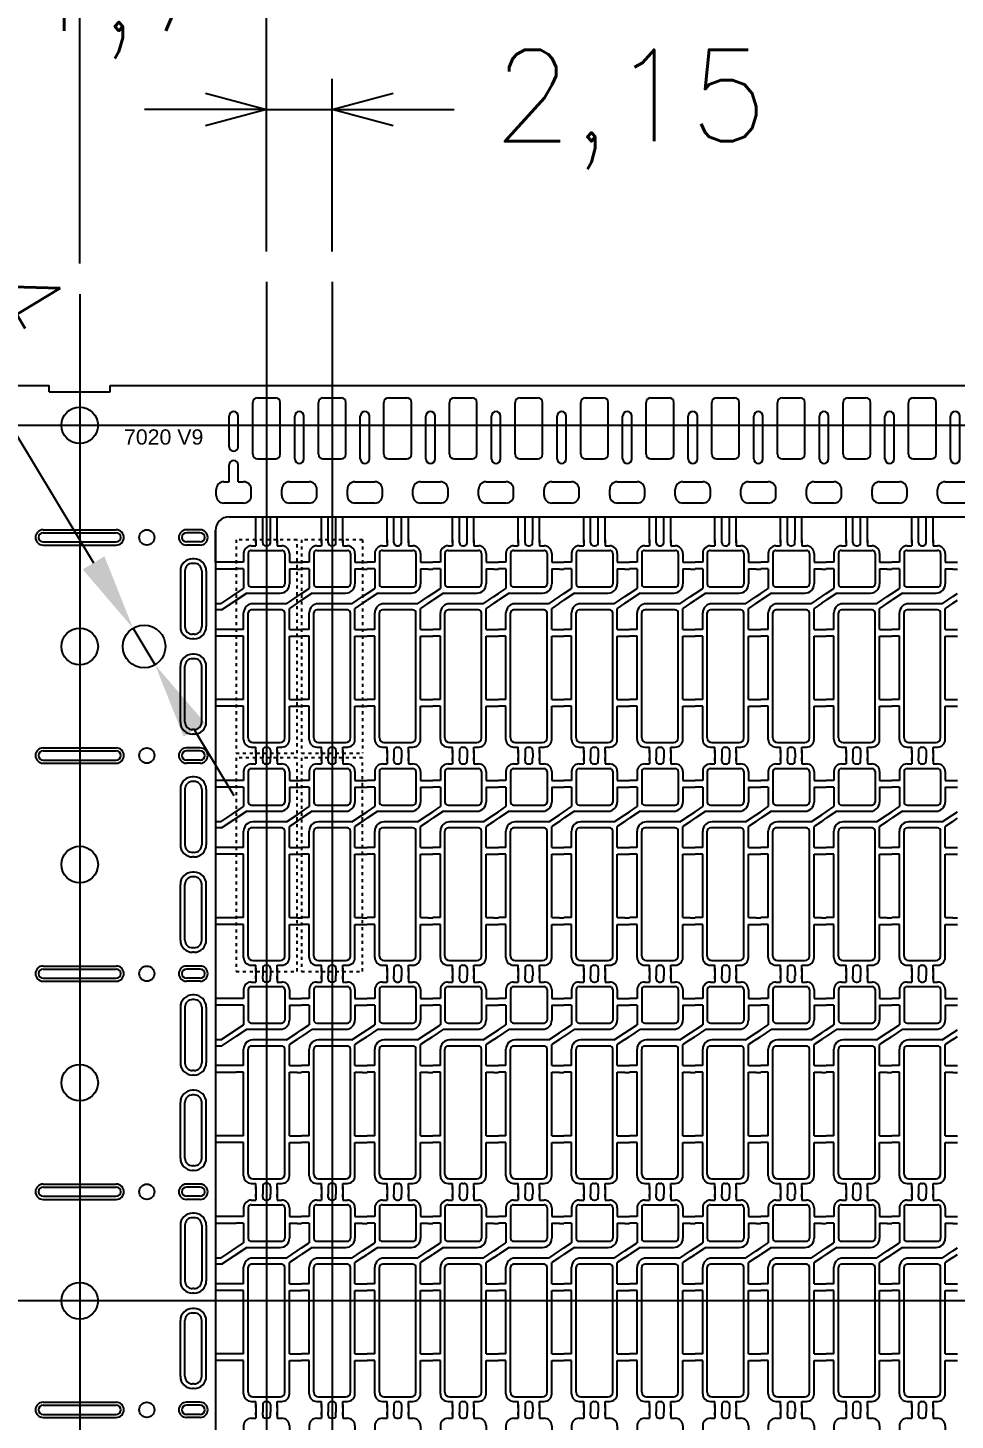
# Model space of a CAD drawing. Header units: millimetres. Extents: x -949 to -637, y 1078 to 1304.
# Drawn here: x -781.65 to -751.25, y 1233.23 to 1278.87 of the extents above; entities that cross this region are included whole.
import ezdxf

# ---------------------------------------------------------------- set-up
doc = ezdxf.new("R2010")
doc.units = ezdxf.units.MM
doc.header["$PDMODE"] = 3
doc.header["$PDSIZE"] = -1
for name, pattern in [('CENTER', [10.16, 6.35, -1.27, 1.27, -1.27]), ('DOT2', [0.125, 0, -0.125]), ('HIDDEN', [1.905, 1.27, -0.635])]:
    doc.linetypes.add(name, pattern=pattern)
doc.layers.get('DEFPOINTS').update_dxf_attribs({"color": 10})
for name, color, linetype in [('1', 3, 'Continuous'), ('6', 6, 'Continuous'), ('b etching', 1, 'Continuous'), ('CEN', 8, 'CENTER'), ('DIM', 7, 'Continuous'), ('HID', 1, 'HIDDEN')]:
    doc.layers.add(name, color=color, linetype=linetype)
doc.styles.add('SIMPLEX', font='simplex')
doc.styles.get("Standard").update_dxf_attribs({"font": 'txt.shx', "bigfont": 'chineset.shx'})
doc.styles.add('STYLE3', font='arial.ttf')
doc.dimstyles.new('ISO-25', dxfattribs={"dimtxt": 2.5, "dimasz": 2.5, "dimexe": 1.25, "dimexo": 0.625, "dimtad": 1, "dimtxsty": 'Standard', "dimcen": 2.5, "dimadec": 0, "dimazin": 0, "dimtfac": 1, "dimtmove": 0, "dimatfit": 3, "dimfxl": 1, "dimarcsym": 0})

# ---------------------------------------------------------------- blocks, each defined once
blk = doc.blocks.new('_OPEN30')
at = {"color": 0, "linetype": 'ByBlock'}
for p, q in [((-1, 0.268), (0, 0)), ((0, 0), (-1, -0.268)), ((0, 0), (-1, 0))]:
    blk.add_line(p, q, dxfattribs=at)
blk = doc.blocks.new('*D8')
at = {"layer": 'DEFPOINTS', "color": 0, "transparency": 16777216}
for p in [(-656.549, 1302.091), (-903.349, 1266.644), (-656.549, 1266.644)]:
    blk.add_point(p, dxfattribs=at)
at = {"layer": 'DIM', "color": 0, "lineweight": -2, "transparency": 16777216}
for p, q in [((-903.349, 1267.644), (-903.349, 1303.091)), ((-656.549, 1267.644), (-656.549, 1303.091)), ((-901.349, 1302.091), (-790.092, 1302.091)), ((-658.549, 1302.091), (-769.806, 1302.091))]:
    blk.add_line(p, q, dxfattribs=at)
at = {"layer": 'DIM', "color": 0, "lineweight": -2, "transparency": 16777216, "xscale": 2, "yscale": 2, "zscale": 2, "rotation": 180}
blk.add_blockref('_OPEN30', (-903.349, 1302.091), dxfattribs=at)
at = {"layer": 'DIM', "color": 0, "lineweight": -2, "transparency": 16777216, "xscale": 2, "yscale": 2, "zscale": 2}
blk.add_blockref('_OPEN30', (-656.549, 1302.091), dxfattribs=at)
at = {"layer": 'DIM', "color": 0, "transparency": 16777216, "insert": (-779.949, 1302.091), "char_height": 3, "attachment_point": 5, "style": 'SIMPLEX'}
blk.add_mtext('246,8±1', dxfattribs=at)
blk = doc.blocks.new('*D32')
at = {"layer": 'DEFPOINTS', "color": 0, "transparency": 16777216}
for p in [(-724.374, 1285.983), (-773.824, 1270.544), (-724.374, 1270.544)]:
    blk.add_point(p, dxfattribs=at)
at = {"layer": 'DIM', "color": 0, "lineweight": -2, "transparency": 16777216}
for p, q in [((-773.824, 1271.544), (-773.824, 1286.983)), ((-724.374, 1271.544), (-724.374, 1286.983)), ((-771.824, 1285.983), (-756.599, 1285.983)), ((-726.374, 1285.983), (-741.599, 1285.983))]:
    blk.add_line(p, q, dxfattribs=at)
at = {"layer": 'DIM', "color": 0, "lineweight": -2, "transparency": 16777216, "xscale": 2, "yscale": 2, "zscale": 2, "rotation": 180}
blk.add_blockref('_OPEN30', (-773.824, 1285.983), dxfattribs=at)
at = {"layer": 'DIM', "color": 0, "lineweight": -2, "transparency": 16777216, "xscale": 2, "yscale": 2, "zscale": 2}
blk.add_blockref('_OPEN30', (-724.374, 1285.983), dxfattribs=at)
at = {"layer": 'DIM', "color": 0, "transparency": 16777216, "insert": (-749.099, 1285.983), "char_height": 3, "attachment_point": 5, "style": 'SIMPLEX'}
blk.add_mtext('49,45', dxfattribs=at)
blk = doc.blocks.new('*D33')
at = {"layer": 'DEFPOINTS', "color": 0, "transparency": 16777216}
for p in [(-771.674, 1276.197), (-773.824, 1270.544), (-771.674, 1270.544)]:
    blk.add_point(p, dxfattribs=at)
at = {"layer": 'DIM', "color": 0, "lineweight": -2, "transparency": 16777216}
for p, q in [((-773.824, 1271.544), (-773.824, 1277.197)), ((-771.674, 1271.544), (-771.674, 1277.197)), ((-775.824, 1276.197), (-777.824, 1276.197)), ((-773.824, 1276.197), (-771.674, 1276.197)), ((-769.674, 1276.197), (-767.674, 1276.197))]:
    blk.add_line(p, q, dxfattribs=at)
at = {"layer": 'DIM', "color": 0, "lineweight": -2, "transparency": 16777216, "xscale": 2, "yscale": 2, "zscale": 2}
blk.add_blockref('_OPEN30', (-773.824, 1276.197), dxfattribs=at)
at = {"layer": 'DIM', "color": 0, "lineweight": -2, "transparency": 16777216, "xscale": 2, "yscale": 2, "zscale": 2, "rotation": 180}
blk.add_blockref('_OPEN30', (-771.674, 1276.197), dxfattribs=at)
at = {"layer": 'DIM', "color": 0, "transparency": 16777216, "insert": (-761.888, 1276.197), "char_height": 3, "attachment_point": 5, "style": 'SIMPLEX'}
blk.add_mtext('2,15', dxfattribs=at)
blk = doc.blocks.new('*D36')
at = {"layer": 'DEFPOINTS', "color": 0, "transparency": 16777216}
for p in [(-779.949, 1292.825), (-841.649, 1270.144), (-779.949, 1270.144)]:
    blk.add_point(p, dxfattribs=at)
at = {"layer": 'DIM', "color": 0, "lineweight": -2, "transparency": 16777216}
for p, q in [((-841.649, 1271.144), (-841.649, 1293.825)), ((-779.949, 1271.144), (-779.949, 1293.825)), ((-839.649, 1292.825), (-816.584, 1292.825)), ((-781.949, 1292.825), (-805.013, 1292.825))]:
    blk.add_line(p, q, dxfattribs=at)
at = {"layer": 'DIM', "color": 0, "lineweight": -2, "transparency": 16777216, "xscale": 2, "yscale": 2, "zscale": 2, "rotation": 180}
blk.add_blockref('_OPEN30', (-841.649, 1292.825), dxfattribs=at)
at = {"layer": 'DIM', "color": 0, "lineweight": -2, "transparency": 16777216, "xscale": 2, "yscale": 2, "zscale": 2}
blk.add_blockref('_OPEN30', (-779.949, 1292.825), dxfattribs=at)
at = {"layer": 'DIM', "color": 0, "transparency": 16777216, "insert": (-810.799, 1292.825), "char_height": 3, "attachment_point": 5, "style": 'SIMPLEX'}
blk.add_mtext('61,7', dxfattribs=at)
blk = doc.blocks.new('*D37')
at = {"layer": 'DEFPOINTS', "color": 0, "transparency": 16777216}
for p in [(-718.249, 1292.825), (-779.949, 1270.144), (-718.249, 1270.144)]:
    blk.add_point(p, dxfattribs=at)
at = {"layer": 'DIM', "color": 0, "lineweight": -2, "transparency": 16777216}
for p, q in [((-779.949, 1271.144), (-779.949, 1293.825)), ((-718.249, 1271.144), (-718.249, 1293.825)), ((-777.949, 1292.825), (-754.884, 1292.825)), ((-720.249, 1292.825), (-743.313, 1292.825))]:
    blk.add_line(p, q, dxfattribs=at)
at = {"layer": 'DIM', "color": 0, "lineweight": -2, "transparency": 16777216, "xscale": 2, "yscale": 2, "zscale": 2, "rotation": 180}
blk.add_blockref('_OPEN30', (-779.949, 1292.825), dxfattribs=at)
at = {"layer": 'DIM', "color": 0, "lineweight": -2, "transparency": 16777216, "xscale": 2, "yscale": 2, "zscale": 2}
blk.add_blockref('_OPEN30', (-718.249, 1292.825), dxfattribs=at)
at = {"layer": 'DIM', "color": 0, "transparency": 16777216, "insert": (-749.099, 1292.825), "char_height": 3, "attachment_point": 5, "style": 'SIMPLEX'}
blk.add_mtext('61,7', dxfattribs=at)
blk = doc.blocks.new('*D43')
at = {"layer": 'DEFPOINTS', "color": 0, "transparency": 16777216}
for p in [(-749.099, 1279.822), (-810.799, 1270.644), (-749.099, 1270.644)]:
    blk.add_point(p, dxfattribs=at)
at = {"layer": 'DIM', "color": 0, "lineweight": -2, "transparency": 16777216}
for p, q in [((-810.799, 1271.644), (-810.799, 1280.822)), ((-749.099, 1271.644), (-749.099, 1280.822)), ((-808.799, 1279.822), (-785.734, 1279.822)), ((-751.099, 1279.822), (-774.163, 1279.822))]:
    blk.add_line(p, q, dxfattribs=at)
at = {"layer": 'DIM', "color": 0, "lineweight": -2, "transparency": 16777216, "xscale": 2, "yscale": 2, "zscale": 2, "rotation": 180}
blk.add_blockref('_OPEN30', (-810.799, 1279.822), dxfattribs=at)
at = {"layer": 'DIM', "color": 0, "lineweight": -2, "transparency": 16777216, "xscale": 2, "yscale": 2, "zscale": 2}
blk.add_blockref('_OPEN30', (-749.099, 1279.822), dxfattribs=at)
at = {"layer": 'DIM', "color": 0, "transparency": 16777216, "insert": (-779.949, 1279.822), "char_height": 3, "attachment_point": 5, "style": 'SIMPLEX'}
blk.add_mtext('61,7', dxfattribs=at)
blk = doc.blocks.new('*D50')
at = {"layer": 'DEFPOINTS', "color": 0, "linetype": 'ByBlock', "transparency": 16777216}
for p in [(-778.2, 1259.193), (-777.477, 1257.995)]:
    blk.add_point(p, dxfattribs=at)
at = {"layer": 'DIM', "color": 0, "linetype": 'ByBlock', "lineweight": -2, "transparency": 16777216}
for p, q in [((-787.475, 1274.553), (-779.493, 1261.333)), ((-777.477, 1257.995), (-778.2, 1259.193)), ((-776.185, 1255.855), (-774.892, 1253.714))]:
    blk.add_line(p, q, dxfattribs=at)
at = {"layer": 'DIM', "color": 0, "linetype": 'ByBlock', "transparency": 16777216}
for points in [[(-779.136, 1261.549), (-779.849, 1261.118), (-778.2, 1259.193)], [(-775.828, 1256.07), (-776.541, 1255.639), (-777.477, 1257.995)]]:
    blk.add_solid(points, dxfattribs=at)
at = {"layer": 'DIM', "color": 0, "linetype": 'ByBlock', "transparency": 16777216, "insert": (-783.538, 1272.063), "char_height": 2.5, "attachment_point": 5, "rotation": 301.123}
blk.add_mtext('∅1,4', dxfattribs=at)
blk = doc.blocks.new('e1')
at = {"layer": '1'}
for p, q in [((-947.058, 906.581), (-947.058, 906.481)), ((-947.058, 906.481), (-947.058, 906.581)), ((-947.058, 906.581), (-947.058, 906.381)), ((-946.358, 906.581), (-946.358, 906.481)), ((-946.358, 906.481), (-946.358, 906.581)), ((-946.358, 906.581), (-946.358, 906.381)), ((-947.458, 906.131), (-947.458, 905.841)), ((-946.358, 906.381), (-946.208, 906.381)), ((-945.958, 906.131), (-945.958, 905.841)), ((-947.458, 905.841), (-947.708, 905.841)), ((-947.458, 905.621), (-947.708, 905.621)), ((-947.458, 905.621), (-947.458, 904.981)), ((-945.958, 905.841), (-945.708, 905.841)), ((-945.958, 905.621), (-945.958, 905.131)), ((-945.958, 905.621), (-945.708, 905.621)), ((-947.358, 904.831), (-946.258, 904.831)), ((-947.458, 903.641), (-947.458, 904.181)), ((-946.058, 904.481), (-947.158, 904.481)), ((-945.958, 903.641), (-945.958, 904.331)), ((-947.458, 903.641), (-947.708, 903.641)), ((-947.458, 903.421), (-947.708, 903.421)), ((-947.458, 901.341), (-947.458, 903.421)), ((-945.958, 903.641), (-945.708, 903.641)), ((-945.958, 901.341), (-945.958, 903.421)), ((-945.958, 903.421), (-945.708, 903.421)), ((-947.458, 901.341), (-947.708, 901.341)), ((-947.458, 901.121), (-947.708, 901.121)), ((-947.458, 900.031), (-947.458, 901.121)), ((-945.958, 901.341), (-945.708, 901.341)), ((-945.958, 900.031), (-945.958, 901.121)), ((-945.958, 901.121), (-945.708, 901.121)), ((-947.058, 899.581), (-947.058, 899.781)), ((-947.058, 899.581), (-947.058, 899.681)), ((-947.058, 899.681), (-947.058, 899.581)), ((-946.358, 899.781), (-946.208, 899.781)), ((-946.358, 899.581), (-946.358, 899.781)), ((-946.358, 899.581), (-946.358, 899.681)), ((-946.358, 899.681), (-946.358, 899.581))]:
    blk.add_line(p, q, dxfattribs=at)
at = {"layer": '1', "linetype": 'ByBlock'}
for p, q in [((-946.833, 906.481), (-946.833, 906.581)), ((-946.583, 906.481), (-946.583, 906.581)), ((-947.208, 906.381), (-947.058, 906.381)), ((-946.733, 906.381), (-946.683, 906.381)), ((-947.708, 904.814), (-947.458, 904.981)), ((-947.358, 904.831), (-947.708, 904.597)), ((-946.058, 904.481), (-945.708, 904.714)), ((-945.708, 904.497), (-945.958, 904.331)), ((-947.208, 899.781), (-947.058, 899.781)), ((-946.833, 899.681), (-946.833, 899.581)), ((-946.733, 899.781), (-946.683, 899.781)), ((-946.583, 899.681), (-946.583, 899.581))]:
    blk.add_line(p, q, dxfattribs=at)
for centre, start, end in [((-946.733, 906.481), 180, 270), ((-946.683, 906.481), 270, 0), ((-946.733, 899.681), 90, 180), ((-946.683, 899.681), 0, 90)]:
    blk.add_arc(centre, 0.1, start, end, dxfattribs=at)
at = {"layer": '1'}
for centre, radius, start, end in [((-947.208, 906.131), 0.25, 90, 180), ((-946.208, 906.131), 0.25, 0, 90), ((-946.258, 905.131), 0.3, 270, 0), ((-947.158, 904.181), 0.3, 90, 180), ((-947.208, 900.031), 0.25, 180, 270), ((-946.208, 900.031), 0.25, 270, 0)]:
    blk.add_arc(centre, radius, start, end, dxfattribs=at)
blk = doc.blocks.new('e2')
at = {"layer": 'b etching', "linetype": 'ByBlock'}
for p, q in [((-947.308, 906.131), (-947.308, 905.131)), ((-947.208, 906.231), (-946.208, 906.231)), ((-946.108, 906.131), (-946.108, 905.131)), ((-947.208, 905.031), (-946.208, 905.031)), ((-947.308, 900.081), (-947.308, 904.181)), ((-946.208, 904.281), (-947.208, 904.281)), ((-946.108, 900.081), (-946.108, 904.181)), ((-947.158, 899.931), (-946.258, 899.931))]:
    blk.add_line(p, q, dxfattribs=at)
for centre, radius, start, end in [((-947.208, 906.131), 0.1, 90, 180), ((-946.208, 906.131), 0.1, 360, 90), ((-947.208, 905.131), 0.1, 180, 270), ((-946.208, 905.131), 0.1, 270, 360), ((-947.208, 904.181), 0.1, 90, 180), ((-946.208, 904.181), 0.1, 0, 90), ((-947.158, 900.081), 0.15, 180, 270), ((-946.258, 900.081), 0.15, 270, 0)]:
    blk.add_arc(centre, radius, start, end, dxfattribs=at)
blk = doc.blocks.new('TOP')
at = {"layer": '1', "linetype": 'ByBlock'}
for p, q in [((-895.149, 911.326), (-894.999, 911.326)), ((-895.149, 911.106), (-894.999, 911.106)), ((-895.149, 910.2), (-894.999, 910.3)), ((-895.149, 909.983), (-894.999, 910.083)), ((-895.149, 909.126), (-894.999, 909.126)), ((-895.149, 908.906), (-894.999, 908.906)), ((-895.149, 906.826), (-894.999, 906.826)), ((-895.149, 906.606), (-894.999, 906.606)), ((-896.499, 905.066), (-896.499, 904.916)), ((-896.274, 905.066), (-896.274, 904.916)), ((-896.024, 905.066), (-896.024, 904.916)), ((-895.799, 905.066), (-895.799, 904.916))]:
    blk.add_line(p, q, dxfattribs=at)
blk = doc.blocks.new('TOP13')
at = {"layer": '1'}
for p, q in [((-902.111, 615.212), (-902.111, 616.912)), ((-901.961, 617.062), (-901.361, 617.062)), ((-901.211, 615.212), (-901.211, 616.912)), ((-900.736, 615.062), (-900.736, 616.462)), ((-900.436, 615.062), (-900.436, 616.462)), ((-901.961, 615.062), (-901.361, 615.062))]:
    blk.add_line(p, q, dxfattribs=at)
for centre, start, end in [((-901.961, 616.912), 90, 180), ((-901.361, 616.912), 0, 90), ((-900.586, 616.462), 0, 180), ((-901.961, 615.212), 180, 270), ((-901.361, 615.212), 270, 0), ((-900.586, 615.062), 180, 0)]:
    blk.add_arc(centre, 0.15, start, end, dxfattribs=at)
blk = doc.blocks.new('1')
at = {"layer": '1', "linetype": 'ByBlock'}
for p, q in [((-898.224, 911.326), (-898.899, 911.326)), ((-898.224, 911.106), (-898.899, 911.106)), ((-898.899, 911.106), (-898.899, 909.966)), ((-898.724, 909.966), (-897.974, 910.466)), ((-898.699, 909.766), (-897.874, 910.316)), ((-898.724, 909.966), (-898.899, 909.966)), ((-898.699, 909.766), (-898.899, 909.766)), ((-898.899, 909.766), (-898.899, 909.126)), ((-898.224, 909.126), (-898.899, 909.126)), ((-898.224, 908.906), (-898.899, 908.906)), ((-898.899, 908.906), (-898.899, 906.826)), ((-898.224, 906.826), (-898.899, 906.826)), ((-898.224, 906.606), (-898.899, 906.606)), ((-898.899, 906.606), (-898.899, 904.176)), ((-898.224, 904.176), (-898.899, 904.176))]:
    blk.add_line(p, q, dxfattribs=at)
blk = doc.blocks.new('111')
at = {"layer": '1', "linetype": 'ByBlock'}
for p, q in [((-415.593, 929.351), (-415.593, 930.101)), ((-415.368, 929.351), (-415.368, 930.101)), ((-415.368, 930.101), (-415.118, 930.101)), ((-415.118, 929.351), (-415.118, 930.101)), ((-414.893, 930.101), (-413.443, 930.101)), ((-414.893, 929.351), (-414.893, 930.101))]:
    blk.add_line(p, q, dxfattribs=at)

msp = doc.modelspace()

# ---------------------------------------------------------------- linework, layer by layer
at = {"layer": '1', "linetype": 'ByBlock'}
for p, q in [((-810.7986804, 1267.14394821), (-780.9486804, 1267.14394821)), ((-778.9486804, 1267.14394821), (-749.0986804, 1267.14394821)), ((-775.4736804, 1263.54394821), (-775.4736804, 1263.74394821)), ((-774.3236804, 1263.54394821), (-774.3236804, 1263.74394821)), ((-773.3236804, 1263.54394821), (-773.3236804, 1263.74394821)), ((-772.1736804, 1263.54394821), (-772.1736804, 1263.74394821)), ((-771.1736804, 1263.54394821), (-771.1736804, 1263.74394821)), ((-770.0236804, 1263.54394821), (-770.0236804, 1263.74394821)), ((-769.0236804, 1263.54394821), (-769.0236804, 1263.74394821)), ((-767.8736804, 1263.54394821), (-767.8736804, 1263.74394821)), ((-766.8736804, 1263.54394821), (-766.8736804, 1263.74394821)), ((-765.7236804, 1263.54394821), (-765.7236804, 1263.74394821)), ((-764.7236804, 1263.54394821), (-764.7236804, 1263.74394821)), ((-763.5736804, 1263.54394821), (-763.5736804, 1263.74394821)), ((-762.5736804, 1263.54394821), (-762.5736804, 1263.74394821)), ((-761.4236804, 1263.54394821), (-761.4236804, 1263.74394821)), ((-760.4236804, 1263.54394821), (-760.4236804, 1263.74394821)), ((-759.2736804, 1263.54394821), (-759.2736804, 1263.74394821)), ((-758.2736804, 1263.54394821), (-758.2736804, 1263.74394821)), ((-757.1236804, 1263.54394821), (-757.1236804, 1263.74394821)), ((-756.1236804, 1263.54394821), (-756.1236804, 1263.74394821)), ((-754.9736804, 1263.54394821), (-754.9736804, 1263.74394821)), ((-753.9736804, 1263.54394821), (-753.9736804, 1263.74394821)), ((-752.8236804, 1263.54394821), (-752.8236804, 1263.74394821)), ((-751.8236804, 1263.54394821), (-751.8236804, 1263.74394821)), ((-774.5736804, 1263.29394821), (-775.2236804, 1263.29394821)), ((-772.4236804, 1263.29394821), (-773.0736804, 1263.29394821)), ((-770.2736804, 1263.29394821), (-770.9236804, 1263.29394821)), ((-768.1236804, 1263.29394821), (-768.7736804, 1263.29394821)), ((-765.9736804, 1263.29394821), (-766.6236804, 1263.29394821)), ((-763.8236804, 1263.29394821), (-764.4736804, 1263.29394821)), ((-761.6736804, 1263.29394821), (-762.3236804, 1263.29394821)), ((-759.5236804, 1263.29394821), (-760.1736804, 1263.29394821)), ((-757.3736804, 1263.29394821), (-758.0236804, 1263.29394821)), ((-755.2236804, 1263.29394821), (-755.8736804, 1263.29394821)), ((-753.0736804, 1263.29394821), (-753.7236804, 1263.29394821)), ((-750.9236804, 1263.29394821), (-751.5736804, 1263.29394821)), ((-775.0486804, 1262.84394821), (-774.1736804, 1262.84394821)), ((-775.4986804, 1261.35394821), (-775.4986804, 1262.39394821))]:
    msp.add_line(p, q, dxfattribs=at)
at = {"layer": '1'}
for p, q in [((-780.9486804, 1266.94394821), (-780.9486804, 1267.14394821)), ((-778.9486804, 1266.94394821), (-778.9486804, 1267.14394821)), ((-780.9486804, 1266.94394821), (-779.9486804, 1266.94394821)), ((-779.9486804, 1266.94394821), (-778.9486804, 1266.94394821)), ((-775.0486804, 1265.14394821), (-775.0486804, 1266.14394821)), ((-774.7486804, 1265.14394821), (-774.7486804, 1266.14394821)), ((-775.0486804, 1263.99394821), (-775.0486804, 1264.54394821)), ((-774.7486804, 1263.99394821), (-774.7486804, 1264.54394821)), ((-775.2236804, 1263.99394821), (-775.0486804, 1263.99394821)), ((-774.7486804, 1263.99394821), (-774.5736804, 1263.99394821)), ((-773.0736804, 1263.99394821), (-772.4236804, 1263.99394821)), ((-770.9236804, 1263.99394821), (-770.2736804, 1263.99394821)), ((-768.7736804, 1263.99394821), (-768.1236804, 1263.99394821)), ((-766.6236804, 1263.99394821), (-765.9736804, 1263.99394821)), ((-764.4736804, 1263.99394821), (-763.8236804, 1263.99394821)), ((-762.3236804, 1263.99394821), (-761.6736804, 1263.99394821)), ((-760.1736804, 1263.99394821), (-759.5236804, 1263.99394821)), ((-758.0236804, 1263.99394821), (-757.3736804, 1263.99394821)), ((-755.8736804, 1263.99394821), (-755.2236804, 1263.99394821)), ((-753.7236804, 1263.99394821), (-753.0736804, 1263.99394821)), ((-751.5736804, 1263.99394821), (-750.9236804, 1263.99394821)), ((-781.1486804, 1262.31894821), (-778.7486804, 1262.31894821)), ((-781.1486804, 1262.01894821), (-778.7486804, 1262.01894821)), ((-779.4486804, 1262.31894821), (-778.7486804, 1262.31894821)), ((-779.4486804, 1262.01894821), (-778.7486804, 1262.01894821)), ((-775.9986804, 1262.31894821), (-776.4486804, 1262.31894821)), ((-775.9986804, 1262.31894821), (-776.4486804, 1262.31894821)), ((-775.9986804, 1262.01894821), (-776.4486804, 1262.01894821)), ((-775.9986804, 1262.01894821), (-776.4486804, 1262.01894821)), ((-776.1986804, 1261.31894821), (-776.2486804, 1261.31894821)), ((-776.4986804, 1261.06894821), (-776.4986804, 1259.24394821)), ((-775.9486804, 1261.06894821), (-775.9486804, 1259.24394821)), ((-776.1986804, 1258.99394821), (-776.2486804, 1258.99394821)), ((-776.4986804, 1256.11894821), (-776.4986804, 1257.94394821)), ((-776.1986804, 1258.19394821), (-776.2486804, 1258.19394821)), ((-775.9486804, 1256.11894821), (-775.9486804, 1257.94394821)), ((-776.1986804, 1255.86894821), (-776.2486804, 1255.86894821)), ((-781.1486804, 1255.16894821), (-778.7486804, 1255.16894821)), ((-779.4486804, 1255.16894821), (-778.7486804, 1255.16894821)), ((-775.9986804, 1255.16894821), (-776.4486804, 1255.16894821)), ((-775.9986804, 1255.16894821), (-776.4486804, 1255.16894821)), ((-781.1486804, 1254.86894821), (-778.7486804, 1254.86894821)), ((-779.4486804, 1254.86894821), (-778.7486804, 1254.86894821)), ((-775.9986804, 1254.86894821), (-776.4486804, 1254.86894821)), ((-775.9986804, 1254.86894821), (-776.4486804, 1254.86894821)), ((-776.4986804, 1253.91894821), (-776.4986804, 1252.09394821)), ((-776.1986804, 1254.16894821), (-776.2486804, 1254.16894821)), ((-775.9486804, 1253.91894821), (-775.9486804, 1252.09394821)), ((-776.1986804, 1251.84394821), (-776.2486804, 1251.84394821)), ((-776.4986804, 1248.96894821), (-776.4986804, 1250.79394821)), ((-776.1986804, 1251.04394821), (-776.2486804, 1251.04394821)), ((-775.9486804, 1248.96894821), (-775.9486804, 1250.79394821)), ((-776.1986804, 1248.71894821), (-776.2486804, 1248.71894821)), ((-781.1486804, 1248.01894821), (-778.7486804, 1248.01894821)), ((-779.4486804, 1248.01894821), (-778.7486804, 1248.01894821)), ((-775.9986804, 1248.01894821), (-776.4486804, 1248.01894821)), ((-775.9986804, 1248.01894821), (-776.4486804, 1248.01894821)), ((-781.1486804, 1247.71894821), (-778.7486804, 1247.71894821)), ((-779.4486804, 1247.71894821), (-778.7486804, 1247.71894821)), ((-775.9986804, 1247.71894821), (-776.4486804, 1247.71894821)), ((-775.9986804, 1247.71894821), (-776.4486804, 1247.71894821)), ((-776.1986804, 1247.01894821), (-776.2486804, 1247.01894821)), ((-776.4986804, 1246.76894821), (-776.4986804, 1244.94394821)), ((-775.9486804, 1246.76894821), (-775.9486804, 1244.94394821)), ((-776.1986804, 1244.69394821), (-776.2486804, 1244.69394821)), ((-776.1986804, 1243.89394821), (-776.2486804, 1243.89394821)), ((-776.4986804, 1241.81894821), (-776.4986804, 1243.64394821)), ((-775.9486804, 1241.81894821), (-775.9486804, 1243.64394821)), ((-776.1986804, 1241.56894821), (-776.2486804, 1241.56894821)), ((-781.1486804, 1240.86894821), (-778.7486804, 1240.86894821)), ((-781.1486804, 1240.56894821), (-778.7486804, 1240.56894821)), ((-779.4486804, 1240.86894821), (-778.7486804, 1240.86894821)), ((-779.4486804, 1240.56894821), (-778.7486804, 1240.56894821)), ((-775.9986804, 1240.86894821), (-776.4486804, 1240.86894821)), ((-775.9986804, 1240.86894821), (-776.4486804, 1240.86894821)), ((-775.9986804, 1240.56894821), (-776.4486804, 1240.56894821)), ((-775.9986804, 1240.56894821), (-776.4486804, 1240.56894821)), ((-776.1986804, 1239.86894821), (-776.2486804, 1239.86894821)), ((-776.4986804, 1239.61894821), (-776.4986804, 1237.79394821)), ((-775.9486804, 1239.61894821), (-775.9486804, 1237.79394821)), ((-776.1986804, 1237.54394821), (-776.2486804, 1237.54394821)), ((-776.4986804, 1234.66894821), (-776.4986804, 1236.49394821)), ((-776.1986804, 1236.74394821), (-776.2486804, 1236.74394821)), ((-775.9486804, 1234.66894821), (-775.9486804, 1236.49394821)), ((-776.1986804, 1234.41894821), (-776.2486804, 1234.41894821)), ((-781.1486804, 1233.71894821), (-778.7486804, 1233.71894821)), ((-779.4486804, 1233.71894821), (-778.7486804, 1233.71894821)), ((-775.9986804, 1233.71894821), (-776.4486804, 1233.71894821)), ((-775.9986804, 1233.71894821), (-776.4486804, 1233.71894821)), ((-781.1486804, 1233.41894821), (-778.7486804, 1233.41894821)), ((-779.4486804, 1233.41894821), (-778.7486804, 1233.41894821)), ((-775.9986804, 1233.41894821), (-776.4486804, 1233.41894821)), ((-775.9986804, 1233.41894821), (-776.4486804, 1233.41894821))]:
    msp.add_line(p, q, dxfattribs=at)
for centre, radius in [((-779.9486804, 1265.84394821), 0.6), ((-777.7486804, 1262.16894821), 0.25), ((-777.8386804, 1258.59394821), 0.7), ((-779.9486804, 1258.59394821), 0.6), ((-777.7486804, 1255.01894821), 0.25), ((-777.7486804, 1255.01894821), 0.25), ((-779.9486804, 1251.44394821), 0.6), ((-777.7486804, 1247.86894821), 0.25), ((-777.7486804, 1247.86894821), 0.25), ((-779.9486804, 1244.29394821), 0.6), ((-777.7486804, 1240.71894821), 0.25), ((-777.7486804, 1240.71894821), 0.25), ((-779.9486804, 1237.14394821), 0.6), ((-777.7486804, 1233.56894821), 0.25), ((-777.7486804, 1233.56894821), 0.25)]:
    msp.add_circle(centre, radius, dxfattribs=at)
for centre, radius, start, end in [((-774.8986804, 1266.14394821), 0.15, 0, 180), ((-774.8986804, 1265.14394821), 0.15, 180, 0), ((-774.8986804, 1264.54394821), 0.15, 0, 180), ((-781.1486804, 1262.16894821), 0.15, 90, 270), ((-781.1486804, 1262.16894821), 0.15, 90, 270), ((-778.7486804, 1262.16894821), 0.15, 270, 90), ((-778.7486804, 1262.16894821), 0.15, 270, 90), ((-776.4486804, 1262.16894821), 0.15, 90, 270), ((-776.4486804, 1262.16894821), 0.15, 90, 270), ((-775.9986804, 1262.16894821), 0.15, 270, 90), ((-775.9986804, 1262.16894821), 0.15, 270, 90), ((-776.2486804, 1261.06894821), 0.25, 90, 180), ((-776.1986804, 1261.06894821), 0.25, 360, 90), ((-776.2486804, 1259.24394821), 0.25, 180, 270), ((-776.1986804, 1259.24394821), 0.25, 270, 360), ((-776.2486804, 1257.94394821), 0.25, 90, 180), ((-776.1986804, 1257.94394821), 0.25, 0, 90), ((-776.2486804, 1256.11894821), 0.25, 180, 270), ((-776.1986804, 1256.11894821), 0.25, 270, 0), ((-781.1486804, 1255.01894821), 0.15, 90, 270), ((-781.1486804, 1255.01894821), 0.15, 90, 270), ((-778.7486804, 1255.01894821), 0.15, 270, 90), ((-778.7486804, 1255.01894821), 0.15, 270, 90), ((-776.4486804, 1255.01894821), 0.15, 90, 270), ((-776.4486804, 1255.01894821), 0.15, 90, 270), ((-775.9986804, 1255.01894821), 0.15, 270, 90), ((-775.9986804, 1255.01894821), 0.15, 270, 90), ((-776.2486804, 1253.91894821), 0.25, 90, 180), ((-776.1986804, 1253.91894821), 0.25, 360, 90), ((-776.2486804, 1252.09394821), 0.25, 180, 270), ((-776.1986804, 1252.09394821), 0.25, 270, 360), ((-776.2486804, 1250.79394821), 0.25, 90, 180), ((-776.1986804, 1250.79394821), 0.25, 0, 90), ((-776.2486804, 1248.96894821), 0.25, 180, 270), ((-776.1986804, 1248.96894821), 0.25, 270, 0), ((-781.1486804, 1247.86894821), 0.15, 90, 270), ((-781.1486804, 1247.86894821), 0.15, 90, 270), ((-778.7486804, 1247.86894821), 0.15, 270, 90), ((-778.7486804, 1247.86894821), 0.15, 270, 90), ((-776.4486804, 1247.86894821), 0.15, 90, 270), ((-776.4486804, 1247.86894821), 0.15, 90, 270), ((-775.9986804, 1247.86894821), 0.15, 270, 90), ((-775.9986804, 1247.86894821), 0.15, 270, 90), ((-776.2486804, 1246.76894821), 0.25, 90, 180), ((-776.1986804, 1246.76894821), 0.25, 360, 90), ((-776.2486804, 1244.94394821), 0.25, 180, 270), ((-776.1986804, 1244.94394821), 0.25, 270, 360), ((-776.2486804, 1243.64394821), 0.25, 90, 180), ((-776.1986804, 1243.64394821), 0.25, 0, 90), ((-776.2486804, 1241.81894821), 0.25, 180, 270), ((-776.1986804, 1241.81894821), 0.25, 270, 0), ((-781.1486804, 1240.71894821), 0.15, 90, 270), ((-781.1486804, 1240.71894821), 0.15, 90, 270), ((-778.7486804, 1240.71894821), 0.15, 270, 90), ((-778.7486804, 1240.71894821), 0.15, 270, 90), ((-776.4486804, 1240.71894821), 0.15, 90, 270), ((-776.4486804, 1240.71894821), 0.15, 90, 270), ((-775.9986804, 1240.71894821), 0.15, 270, 90), ((-775.9986804, 1240.71894821), 0.15, 270, 90), ((-776.2486804, 1239.61894821), 0.25, 90, 180), ((-776.1986804, 1239.61894821), 0.25, 360, 90), ((-776.2486804, 1237.79394821), 0.25, 180, 270), ((-776.1986804, 1237.79394821), 0.25, 270, 360), ((-776.2486804, 1236.49394821), 0.25, 90, 180), ((-776.1986804, 1236.49394821), 0.25, 0, 90), ((-776.2486804, 1234.66894821), 0.25, 180, 270), ((-776.1986804, 1234.66894821), 0.25, 270, 0), ((-781.1486804, 1233.56894821), 0.15, 90, 270), ((-781.1486804, 1233.56894821), 0.15, 90, 270), ((-778.7486804, 1233.56894821), 0.15, 270, 90), ((-778.7486804, 1233.56894821), 0.15, 270, 90), ((-776.4486804, 1233.56894821), 0.15, 90, 270), ((-776.4486804, 1233.56894821), 0.15, 90, 270), ((-775.9986804, 1233.56894821), 0.15, 270, 90), ((-775.9986804, 1233.56894821), 0.15, 270, 90)]:
    msp.add_arc(centre, radius, start, end, dxfattribs=at)
at = {"layer": '1', "linetype": 'ByBlock'}
for centre, radius, start, end in [((-775.2236804, 1263.74394821), 0.25, 90, 180), ((-774.5736804, 1263.74394821), 0.25, 0, 90), ((-773.0736804, 1263.74394821), 0.25, 90, 180), ((-772.4236804, 1263.74394821), 0.25, 0, 90), ((-770.9236804, 1263.74394821), 0.25, 90, 180), ((-770.2736804, 1263.74394821), 0.25, 0, 90), ((-768.7736804, 1263.74394821), 0.25, 90, 180), ((-768.1236804, 1263.74394821), 0.25, 0, 90), ((-766.6236804, 1263.74394821), 0.25, 90, 180), ((-765.9736804, 1263.74394821), 0.25, 0, 90), ((-764.4736804, 1263.74394821), 0.25, 90, 180), ((-763.8236804, 1263.74394821), 0.25, 0, 90), ((-762.3236804, 1263.74394821), 0.25, 90, 180), ((-761.6736804, 1263.74394821), 0.25, 0, 90), ((-760.1736804, 1263.74394821), 0.25, 90, 180), ((-759.5236804, 1263.74394821), 0.25, 0, 90), ((-758.0236804, 1263.74394821), 0.25, 90, 180), ((-757.3736804, 1263.74394821), 0.25, 0, 90), ((-755.8736804, 1263.74394821), 0.25, 90, 180), ((-755.2236804, 1263.74394821), 0.25, 0, 90), ((-753.7236804, 1263.74394821), 0.25, 90, 180), ((-753.0736804, 1263.74394821), 0.25, 0, 90), ((-751.5736804, 1263.74394821), 0.25, 90, 180), ((-775.2236804, 1263.54394821), 0.25, 180, 270), ((-774.5736804, 1263.54394821), 0.25, 270, 0), ((-773.0736804, 1263.54394821), 0.25, 180, 270), ((-772.4236804, 1263.54394821), 0.25, 270, 0), ((-770.9236804, 1263.54394821), 0.25, 180, 270), ((-770.2736804, 1263.54394821), 0.25, 270, 0), ((-768.7736804, 1263.54394821), 0.25, 180, 270), ((-768.1236804, 1263.54394821), 0.25, 270, 0), ((-766.6236804, 1263.54394821), 0.25, 180, 270), ((-765.9736804, 1263.54394821), 0.25, 270, 0), ((-764.4736804, 1263.54394821), 0.25, 180, 270), ((-763.8236804, 1263.54394821), 0.25, 270, 0), ((-762.3236804, 1263.54394821), 0.25, 180, 270), ((-761.6736804, 1263.54394821), 0.25, 270, 0), ((-760.1736804, 1263.54394821), 0.25, 180, 270), ((-759.5236804, 1263.54394821), 0.25, 270, 0), ((-758.0236804, 1263.54394821), 0.25, 180, 270), ((-757.3736804, 1263.54394821), 0.25, 270, 0), ((-755.8736804, 1263.54394821), 0.25, 180, 270), ((-755.2236804, 1263.54394821), 0.25, 270, 0), ((-753.7236804, 1263.54394821), 0.25, 180, 270), ((-753.0736804, 1263.54394821), 0.25, 270, 0), ((-751.5736804, 1263.54394821), 0.25, 180, 270), ((-775.0486804, 1262.39394821), 0.45, 90, 180)]:
    msp.add_arc(centre, radius, start, end, dxfattribs=at)
at = {"layer": '6', "linetype": 'DOT2'}
for p, q in [((-774.8236804, 1262.09394821), (-774.8236804, 1255.09394821)), ((-772.8236804, 1262.09394821), (-774.8236804, 1262.09394821)), ((-772.8236804, 1255.09394821), (-772.8236804, 1262.09394821)), ((-772.6736804, 1262.09394821), (-772.6736804, 1255.09394821)), ((-770.6736804, 1262.09394821), (-772.6736804, 1262.09394821)), ((-770.6736804, 1262.09394821), (-770.6736804, 1255.09394821)), ((-774.8236804, 1255.09394821), (-772.8236804, 1255.09394821)), ((-772.8236804, 1254.94394821), (-774.8236804, 1254.94394821)), ((-774.8236804, 1254.94394821), (-774.8236804, 1247.94394821)), ((-772.8236804, 1247.94394821), (-772.8236804, 1254.94394821)), ((-772.6736804, 1255.09394821), (-770.6736804, 1255.09394821)), ((-772.6736804, 1254.94394821), (-772.6736804, 1247.94394821)), ((-770.6736804, 1254.94394821), (-772.6736804, 1254.94394821)), ((-770.6736804, 1247.94394821), (-770.6736804, 1254.94394821)), ((-774.8236804, 1247.94394821), (-772.8236804, 1247.94394821)), ((-772.6736804, 1247.94394821), (-770.6736804, 1247.94394821))]:
    msp.add_line(p, q, dxfattribs=at)
at = {"layer": 'CEN', "linetype": 'ByBlock'}
for p, q in [((-773.8236804, 1270.54394821), (-773.8236804, 1204.34394821)), ((-773.8236804, 1270.54394821), (-773.8236804, 1203.74394821)), ((-773.8236804, 1270.54394821), (-773.8236804, 1204.34394821)), ((-771.6736804, 1270.54394821), (-771.6736804, 1204.34394821)), ((-771.6736804, 1270.54394821), (-771.6736804, 1203.74394821)), ((-771.6736804, 1270.54394821), (-771.6736804, 1204.34394821)), ((-779.9486804, 1270.14394821), (-779.9486804, 1204.14394821)), ((-779.9486804, 1270.14394821), (-779.9486804, 1204.14394821)), ((-901.6236804, 1265.84394821), (-659.2736804, 1265.84394821)), ((-648.05900889, 1237.14394821), (-914.20864364, 1237.14394821))]:
    msp.add_line(p, q, dxfattribs=at)
at = {"layer": 'HID', "linetype": 'ByBlock'}
for p, q in [((-775.0486804, 1262.84394821), (-723.1486804, 1262.84394821)), ((-781.1486804, 1262.41894821), (-778.7486804, 1262.41894821)), ((-775.9986804, 1262.41894821), (-776.4486804, 1262.41894821)), ((-775.4986804, 1262.39394821), (-775.4986804, 1211.89394821)), ((-781.1486804, 1261.91894821), (-778.7486804, 1261.91894821)), ((-775.9986804, 1261.91894821), (-776.4486804, 1261.91894821)), ((-776.1986804, 1261.46894821), (-776.2486804, 1261.46894821)), ((-776.6486804, 1261.06894821), (-776.6486804, 1259.24394821)), ((-775.7986804, 1261.06894821), (-775.7986804, 1259.24394821)), ((-776.1986804, 1258.84394821), (-776.2486804, 1258.84394821)), ((-776.6486804, 1256.11894821), (-776.6486804, 1257.94394821)), ((-776.1986804, 1258.34394821), (-776.2486804, 1258.34394821)), ((-775.7986804, 1256.11894821), (-775.7986804, 1257.94394821)), ((-776.1986804, 1255.71894821), (-776.2486804, 1255.71894821)), ((-781.1486804, 1255.26894821), (-778.7486804, 1255.26894821)), ((-775.9986804, 1255.26894821), (-776.4486804, 1255.26894821)), ((-781.1486804, 1254.76894821), (-778.7486804, 1254.76894821)), ((-775.9986804, 1254.76894821), (-776.4486804, 1254.76894821)), ((-776.1986804, 1254.31894821), (-776.2486804, 1254.31894821)), ((-776.6486804, 1253.91894821), (-776.6486804, 1252.09394821)), ((-775.7986804, 1253.91894821), (-775.7986804, 1252.09394821)), ((-776.1986804, 1251.69394821), (-776.2486804, 1251.69394821)), ((-776.1986804, 1251.19394821), (-776.2486804, 1251.19394821)), ((-776.6486804, 1248.96894821), (-776.6486804, 1250.79394821)), ((-775.7986804, 1248.96894821), (-775.7986804, 1250.79394821)), ((-776.1986804, 1248.56894821), (-776.2486804, 1248.56894821)), ((-781.1486804, 1248.11894821), (-778.7486804, 1248.11894821)), ((-775.9986804, 1248.11894821), (-776.4486804, 1248.11894821)), ((-781.1486804, 1247.61894821), (-778.7486804, 1247.61894821)), ((-775.9986804, 1247.61894821), (-776.4486804, 1247.61894821)), ((-776.1986804, 1247.16894821), (-776.2486804, 1247.16894821)), ((-776.6486804, 1246.76894821), (-776.6486804, 1244.94394821)), ((-775.7986804, 1246.76894821), (-775.7986804, 1244.94394821)), ((-776.1986804, 1244.54394821), (-776.2486804, 1244.54394821)), ((-776.1986804, 1244.04394821), (-776.2486804, 1244.04394821)), ((-776.6486804, 1241.81894821), (-776.6486804, 1243.64394821)), ((-775.7986804, 1241.81894821), (-775.7986804, 1243.64394821)), ((-776.1986804, 1241.41894821), (-776.2486804, 1241.41894821)), ((-781.1486804, 1240.96894821), (-778.7486804, 1240.96894821)), ((-775.9986804, 1240.96894821), (-776.4486804, 1240.96894821)), ((-781.1486804, 1240.46894821), (-778.7486804, 1240.46894821)), ((-775.9986804, 1240.46894821), (-776.4486804, 1240.46894821)), ((-776.1986804, 1240.01894821), (-776.2486804, 1240.01894821)), ((-776.6486804, 1239.61894821), (-776.6486804, 1237.79394821)), ((-775.7986804, 1239.61894821), (-775.7986804, 1237.79394821)), ((-776.1986804, 1237.39394821), (-776.2486804, 1237.39394821)), ((-776.6486804, 1234.66894821), (-776.6486804, 1236.49394821)), ((-776.1986804, 1236.89394821), (-776.2486804, 1236.89394821)), ((-775.7986804, 1234.66894821), (-775.7986804, 1236.49394821)), ((-776.1986804, 1234.26894821), (-776.2486804, 1234.26894821)), ((-781.1486804, 1233.81894821), (-778.7486804, 1233.81894821)), ((-775.9986804, 1233.81894821), (-776.4486804, 1233.81894821)), ((-781.1486804, 1233.31894821), (-778.7486804, 1233.31894821)), ((-775.9986804, 1233.31894821), (-776.4486804, 1233.31894821))]:
    msp.add_line(p, q, dxfattribs=at)
for centre, radius, start, end in [((-775.0486804, 1262.39394821), 0.45, 90, 180), ((-781.1486804, 1262.16894821), 0.25, 90, 270), ((-778.7486804, 1262.16894821), 0.25, 270, 90), ((-776.4486804, 1262.16894821), 0.25, 90, 270), ((-775.9986804, 1262.16894821), 0.25, 270, 90), ((-776.2486804, 1261.06894821), 0.4, 90, 180), ((-776.1986804, 1261.06894821), 0.4, 360, 90), ((-776.2486804, 1259.24394821), 0.4, 180, 270), ((-776.1986804, 1259.24394821), 0.4, 270, 360), ((-776.2486804, 1257.94394821), 0.4, 90, 180), ((-776.1986804, 1257.94394821), 0.4, 0, 90), ((-776.2486804, 1256.11894821), 0.4, 180, 270), ((-776.1986804, 1256.11894821), 0.4, 270, 0), ((-781.1486804, 1255.01894821), 0.25, 90, 270), ((-778.7486804, 1255.01894821), 0.25, 270, 90), ((-776.4486804, 1255.01894821), 0.25, 90, 270), ((-775.9986804, 1255.01894821), 0.25, 270, 90), ((-776.2486804, 1253.91894821), 0.4, 90, 180), ((-776.1986804, 1253.91894821), 0.4, 360, 90), ((-776.2486804, 1252.09394821), 0.4, 180, 270), ((-776.1986804, 1252.09394821), 0.4, 270, 360), ((-776.2486804, 1250.79394821), 0.4, 90, 180), ((-776.1986804, 1250.79394821), 0.4, 0, 90), ((-776.2486804, 1248.96894821), 0.4, 180, 270), ((-776.1986804, 1248.96894821), 0.4, 270, 0), ((-781.1486804, 1247.86894821), 0.25, 90, 270), ((-778.7486804, 1247.86894821), 0.25, 270, 90), ((-776.4486804, 1247.86894821), 0.25, 90, 270), ((-775.9986804, 1247.86894821), 0.25, 270, 90), ((-776.2486804, 1246.76894821), 0.4, 90, 180), ((-776.1986804, 1246.76894821), 0.4, 360, 90), ((-776.2486804, 1244.94394821), 0.4, 180, 270), ((-776.1986804, 1244.94394821), 0.4, 270, 360), ((-776.2486804, 1243.64394821), 0.4, 90, 180), ((-776.1986804, 1243.64394821), 0.4, 0, 90), ((-776.2486804, 1241.81894821), 0.4, 180, 270), ((-776.1986804, 1241.81894821), 0.4, 270, 0), ((-781.1486804, 1240.71894821), 0.25, 90, 270), ((-778.7486804, 1240.71894821), 0.25, 270, 90), ((-776.4486804, 1240.71894821), 0.25, 90, 270), ((-775.9986804, 1240.71894821), 0.25, 270, 90), ((-776.2486804, 1239.61894821), 0.4, 90, 180), ((-776.1986804, 1239.61894821), 0.4, 360, 90), ((-776.2486804, 1237.79394821), 0.4, 180, 270), ((-776.1986804, 1237.79394821), 0.4, 270, 360), ((-776.2486804, 1236.49394821), 0.4, 90, 180), ((-776.1986804, 1236.49394821), 0.4, 0, 90), ((-776.2486804, 1234.66894821), 0.4, 180, 270), ((-776.1986804, 1234.66894821), 0.4, 270, 0), ((-781.1486804, 1233.56894821), 0.25, 90, 270), ((-778.7486804, 1233.56894821), 0.25, 270, 90), ((-776.4486804, 1233.56894821), 0.25, 90, 270), ((-775.9986804, 1233.56894821), 0.25, 270, 90)]:
    msp.add_arc(centre, radius, start, end, dxfattribs=at)

# ---------------------------------------------------------------- block references
at = {"linetype": 'ByBlock'}
for name, p in [('TOP13', (127.83685045, 649.68182745)), ('TOP13', (129.98685045, 649.68182745)), ('TOP13', (132.13685045, 649.68182745)), ('TOP13', (134.28685045, 649.68182745)), ('TOP13', (136.43685045, 649.68182745)), ('TOP13', (138.58685045, 649.68182745)), ('TOP13', (140.73685045, 649.68182745)), ('TOP13', (142.88685045, 649.68182745)), ('TOP13', (145.03685045, 649.68182745)), ('TOP13', (147.18685045, 649.68182745)), ('TOP13', (149.33685045, 649.68182745)), ('111', (-358.58056474, 332.74258644)), ('111', (-356.43056474, 332.74258644)), ('111', (-354.28056474, 332.74258644)), ('111', (-352.13056474, 332.74258644)), ('111', (-349.98056474, 332.74258644)), ('111', (-347.83056474, 332.74258644)), ('111', (-345.68056474, 332.74258644)), ('111', (-343.53056474, 332.74258644)), ('111', (-341.38056474, 332.74258644)), ('111', (-339.23056474, 332.74258644)), ('111', (-337.08056474, 332.74258644)), ('e1', (172.88386592, 355.51326061)), ('e1', (175.03386592, 355.51326061)), ('e1', (177.18386592, 355.51326061)), ('e1', (179.33386592, 355.51326061)), ('e1', (181.48386592, 355.51326061)), ('e1', (183.63386592, 355.51326061)), ('e1', (185.78386592, 355.51326061)), ('e1', (187.93386592, 355.51326061)), ('e1', (190.08386592, 355.51326061)), ('e1', (192.23386592, 355.51326061)), ('e1', (194.38386592, 355.51326061)), ('e2', (172.88386592, 355.51326061)), ('e2', (175.03386592, 355.51326061)), ('e2', (177.18386592, 355.51326061)), ('e2', (179.33386592, 355.51326061)), ('e2', (181.48386592, 355.51326061)), ('e2', (183.63386592, 355.51326061)), ('e2', (185.78386592, 355.51326061)), ('e2', (187.93386592, 355.51326061)), ('e2', (190.08386592, 355.51326061)), ('e2', (192.23386592, 355.51326061)), ('e2', (194.38386592, 355.51326061)), ('1', (123.4, 350.02754633)), ('TOP', (122.325, 350.02754633)), ('TOP', (124.475, 350.02754633)), ('TOP', (126.625, 350.02754633)), ('TOP', (128.775, 350.02754633)), ('TOP', (130.925, 350.02754633)), ('TOP', (133.075, 350.02754633)), ('TOP', (135.225, 350.02754633)), ('TOP', (137.375, 350.02754633)), ('TOP', (139.525, 350.02754633)), ('TOP', (141.675, 350.02754633)), ('TOP', (143.825, 350.02754633)), ('e1', (172.88386592, 348.36326061)), ('e1', (175.03386592, 348.36326061)), ('e1', (177.18386592, 348.36326061)), ('e1', (179.33386592, 348.36326061)), ('e1', (181.48386592, 348.36326061)), ('e1', (183.63386592, 348.36326061)), ('e1', (185.78386592, 348.36326061)), ('e1', (187.93386592, 348.36326061)), ('e1', (190.08386592, 348.36326061)), ('e1', (192.23386592, 348.36326061)), ('e1', (194.38386592, 348.36326061)), ('e2', (172.88386592, 348.36326061)), ('e2', (175.03386592, 348.36326061)), ('e2', (177.18386592, 348.36326061)), ('e2', (179.33386592, 348.36326061)), ('e2', (181.48386592, 348.36326061)), ('e2', (183.63386592, 348.36326061)), ('e2', (185.78386592, 348.36326061)), ('e2', (187.93386592, 348.36326061)), ('e2', (190.08386592, 348.36326061)), ('e2', (192.23386592, 348.36326061)), ('e2', (194.38386592, 348.36326061)), ('1', (123.4, 342.87754633)), ('TOP', (122.325, 342.87754633)), ('TOP', (122.325, 342.87754633)), ('TOP', (124.475, 342.87754633)), ('TOP', (126.625, 342.87754633)), ('TOP', (128.775, 342.87754633)), ('TOP', (130.925, 342.87754633)), ('TOP', (133.075, 342.87754633)), ('TOP', (135.225, 342.87754633)), ('TOP', (137.375, 342.87754633)), ('TOP', (139.525, 342.87754633)), ('TOP', (141.675, 342.87754633)), ('TOP', (143.825, 342.87754633)), ('e1', (172.88386592, 341.21326061)), ('e2', (172.88386592, 341.21326061)), ('e1', (175.03386592, 341.21326061)), ('e2', (175.03386592, 341.21326061)), ('e1', (177.18386592, 341.21326061)), ('e2', (177.18386592, 341.21326061)), ('e1', (179.33386592, 341.21326061)), ('e2', (179.33386592, 341.21326061)), ('e1', (181.48386592, 341.21326061)), ('e2', (181.48386592, 341.21326061)), ('e1', (183.63386592, 341.21326061)), ('e2', (183.63386592, 341.21326061)), ('e1', (185.78386592, 341.21326061)), ('e2', (185.78386592, 341.21326061)), ('e1', (187.93386592, 341.21326061)), ('e2', (187.93386592, 341.21326061)), ('e1', (190.08386592, 341.21326061)), ('e2', (190.08386592, 341.21326061)), ('e1', (192.23386592, 341.21326061)), ('e2', (192.23386592, 341.21326061)), ('e1', (194.38386592, 341.21326061)), ('e2', (194.38386592, 341.21326061)), ('1', (123.4, 335.72754633)), ('TOP', (122.325, 335.72754633)), ('TOP', (122.325, 335.72754633)), ('TOP', (124.475, 335.72754633)), ('TOP', (126.625, 335.72754633)), ('TOP', (128.775, 335.72754633)), ('TOP', (130.925, 335.72754633)), ('TOP', (133.075, 335.72754633)), ('TOP', (135.225, 335.72754633)), ('TOP', (137.375, 335.72754633)), ('TOP', (139.525, 335.72754633)), ('TOP', (141.675, 335.72754633)), ('TOP', (143.825, 335.72754633)), ('e1', (172.88386592, 334.06326061)), ('e1', (175.03386592, 334.06326061)), ('e1', (177.18386592, 334.06326061)), ('e1', (179.33386592, 334.06326061)), ('e1', (181.48386592, 334.06326061)), ('e1', (183.63386592, 334.06326061)), ('e1', (185.78386592, 334.06326061)), ('e1', (187.93386592, 334.06326061)), ('e1', (190.08386592, 334.06326061)), ('e1', (192.23386592, 334.06326061)), ('e1', (194.38386592, 334.06326061)), ('e2', (172.88386592, 334.06326061)), ('e2', (175.03386592, 334.06326061)), ('e2', (177.18386592, 334.06326061)), ('e2', (179.33386592, 334.06326061)), ('e2', (181.48386592, 334.06326061)), ('e2', (183.63386592, 334.06326061)), ('e2', (185.78386592, 334.06326061)), ('e2', (187.93386592, 334.06326061)), ('e2', (190.08386592, 334.06326061)), ('e2', (192.23386592, 334.06326061)), ('e2', (194.38386592, 334.06326061)), ('1', (123.4, 328.57754633)), ('TOP', (122.325, 328.57754633)), ('TOP', (122.325, 328.57754633)), ('TOP', (124.475, 328.57754633)), ('TOP', (126.625, 328.57754633)), ('TOP', (128.775, 328.57754633)), ('TOP', (130.925, 328.57754633)), ('TOP', (133.075, 328.57754633)), ('TOP', (135.225, 328.57754633)), ('TOP', (137.375, 328.57754633)), ('TOP', (139.525, 328.57754633)), ('TOP', (141.675, 328.57754633)), ('TOP', (143.825, 328.57754633)), ('e1', (172.88386592, 326.91326061)), ('e1', (175.03386592, 326.91326061)), ('e1', (177.18386592, 326.91326061)), ('e1', (179.33386592, 326.91326061)), ('e1', (181.48386592, 326.91326061)), ('e1', (183.63386592, 326.91326061)), ('e1', (185.78386592, 326.91326061)), ('e1', (187.93386592, 326.91326061)), ('e1', (190.08386592, 326.91326061)), ('e1', (192.23386592, 326.91326061)), ('e1', (194.38386592, 326.91326061))]:
    msp.add_blockref(name, p, dxfattribs=at)

# ---------------------------------------------------------------- texts
at = {"layer": '1', "style": 'STYLE3'}
msp.add_text('7020 V9', height=0.5, dxfattribs=at).set_placement((-778.49707492, 1265.21164364))

# ---------------------------------------------------------------- dimensions: what is measured, and where the dimension line sits
at = {"layer": 'DIM'}
for base, p1, p2, override, picture, middle in [((-656.5486803994, 1302.0911544611), (-903.3486803994, 1266.6439482137), (-656.5486803994, 1266.6439482137), {"dimtxt": 3, "dimasz": 2, "dimexe": 1, "dimexo": 1, "dimgap": 1.5, "dimtad": 0, "dimdec": 8, "dimtxsty": 'SIMPLEX', "dimblk1": 'OPEN30', "dimblk2": 'OPEN30', "dimsah": 1, "dimtol": 1, "dimlim": 0, "dimtp": 1, "dimtm": 1, "dimtfac": 1, "dimtdec": 8}, '*D8', (-779.9486803994, 1302.0911544611)), ((-779.9486803994, 1292.8245192535), (-841.6486803994, 1270.1439482137), (-779.9486803994, 1270.1439482137), {"dimtxt": 3, "dimasz": 2, "dimexe": 1, "dimexo": 1, "dimgap": 1.5, "dimtad": 0, "dimdec": 8, "dimtxsty": 'SIMPLEX', "dimblk1": 'OPEN30', "dimblk2": 'OPEN30', "dimsah": 1, "dimtp": 0.05, "dimtm": 0.05, "dimtfac": 0.5, "dimtdec": 8}, '*D36', (-810.7986803994, 1292.8245192535)), ((-718.2486803994, 1292.8245192535), (-779.9486803994, 1270.1439482137), (-718.2486803994, 1270.1439482137), {"dimtxt": 3, "dimasz": 2, "dimexe": 1, "dimexo": 1, "dimgap": 1.5, "dimtad": 0, "dimdec": 8, "dimtxsty": 'SIMPLEX', "dimblk1": 'OPEN30', "dimblk2": 'OPEN30', "dimsah": 1, "dimtp": 0.05, "dimtm": 0.05, "dimtfac": 0.5, "dimtdec": 8}, '*D37', (-749.0986803994, 1292.8245192535)), ((-724.3736803994, 1285.9826068217), (-773.8236803994, 1270.5439482137), (-724.3736803994, 1270.5439482137), {"dimtxt": 3, "dimasz": 2, "dimexe": 1, "dimexo": 1, "dimgap": 1.5, "dimtad": 0, "dimdec": 8, "dimtxsty": 'SIMPLEX', "dimblk1": 'OPEN30', "dimblk2": 'OPEN30', "dimsah": 1, "dimtp": 0.05, "dimtm": 0.05, "dimtfac": 0.5, "dimtdec": 8}, '*D32', (-749.0986803994, 1285.9826068217)), ((-749.0986803994, 1279.8217741711), (-810.7986803994, 1270.6439482137), (-749.0986803994, 1270.6439482137), {"dimtxt": 3, "dimasz": 2, "dimexe": 1, "dimexo": 1, "dimgap": 1.5, "dimtad": 0, "dimdec": 8, "dimtxsty": 'SIMPLEX', "dimblk1": 'OPEN30', "dimblk2": 'OPEN30', "dimsah": 1, "dimtp": 0.05, "dimtm": 0.05, "dimtfac": 0.5, "dimtdec": 8}, '*D43', (-779.9486803994, 1279.8217741711)), ((-771.6736804, 1276.19675522), (-773.8236804, 1270.54394821), (-771.6736804, 1270.54394821), {"dimtxt": 3, "dimasz": 2, "dimexe": 1, "dimexo": 1, "dimgap": 1.5, "dimtad": 0, "dimdec": 8, "dimtxsty": 'SIMPLEX', "dimblk1": 'OPEN30', "dimblk2": 'OPEN30', "dimsah": 1, "dimtp": 0.05, "dimtm": 0.05, "dimtfac": 0.5, "dimtdec": 8}, '*D33', (-761.88796611, 1276.19675522))]:
    dim = msp.add_linear_dim(base=base, p1=p1, p2=p2, dimstyle='ISO-25', override=override, dxfattribs=at)
    dim.commit()
    dim.dimension.update_dxf_attribs({"geometry": picture, "text_midpoint": middle})
at = {"layer": 'DIM', "linetype": 'ByBlock'}
dim = msp.add_diameter_dim_2p(p1=(-777.47686648, 1257.99470646), p2=(-778.20049432, 1259.19318997), dimstyle='ISO-25', dxfattribs=at)
dim.commit()
dim.dimension.update_dxf_attribs({"geometry": '*D50', "text_midpoint": (-785.3210259, 1270.98632338), "dimtype": 131})

doc.saveas('drawing.dxf')
